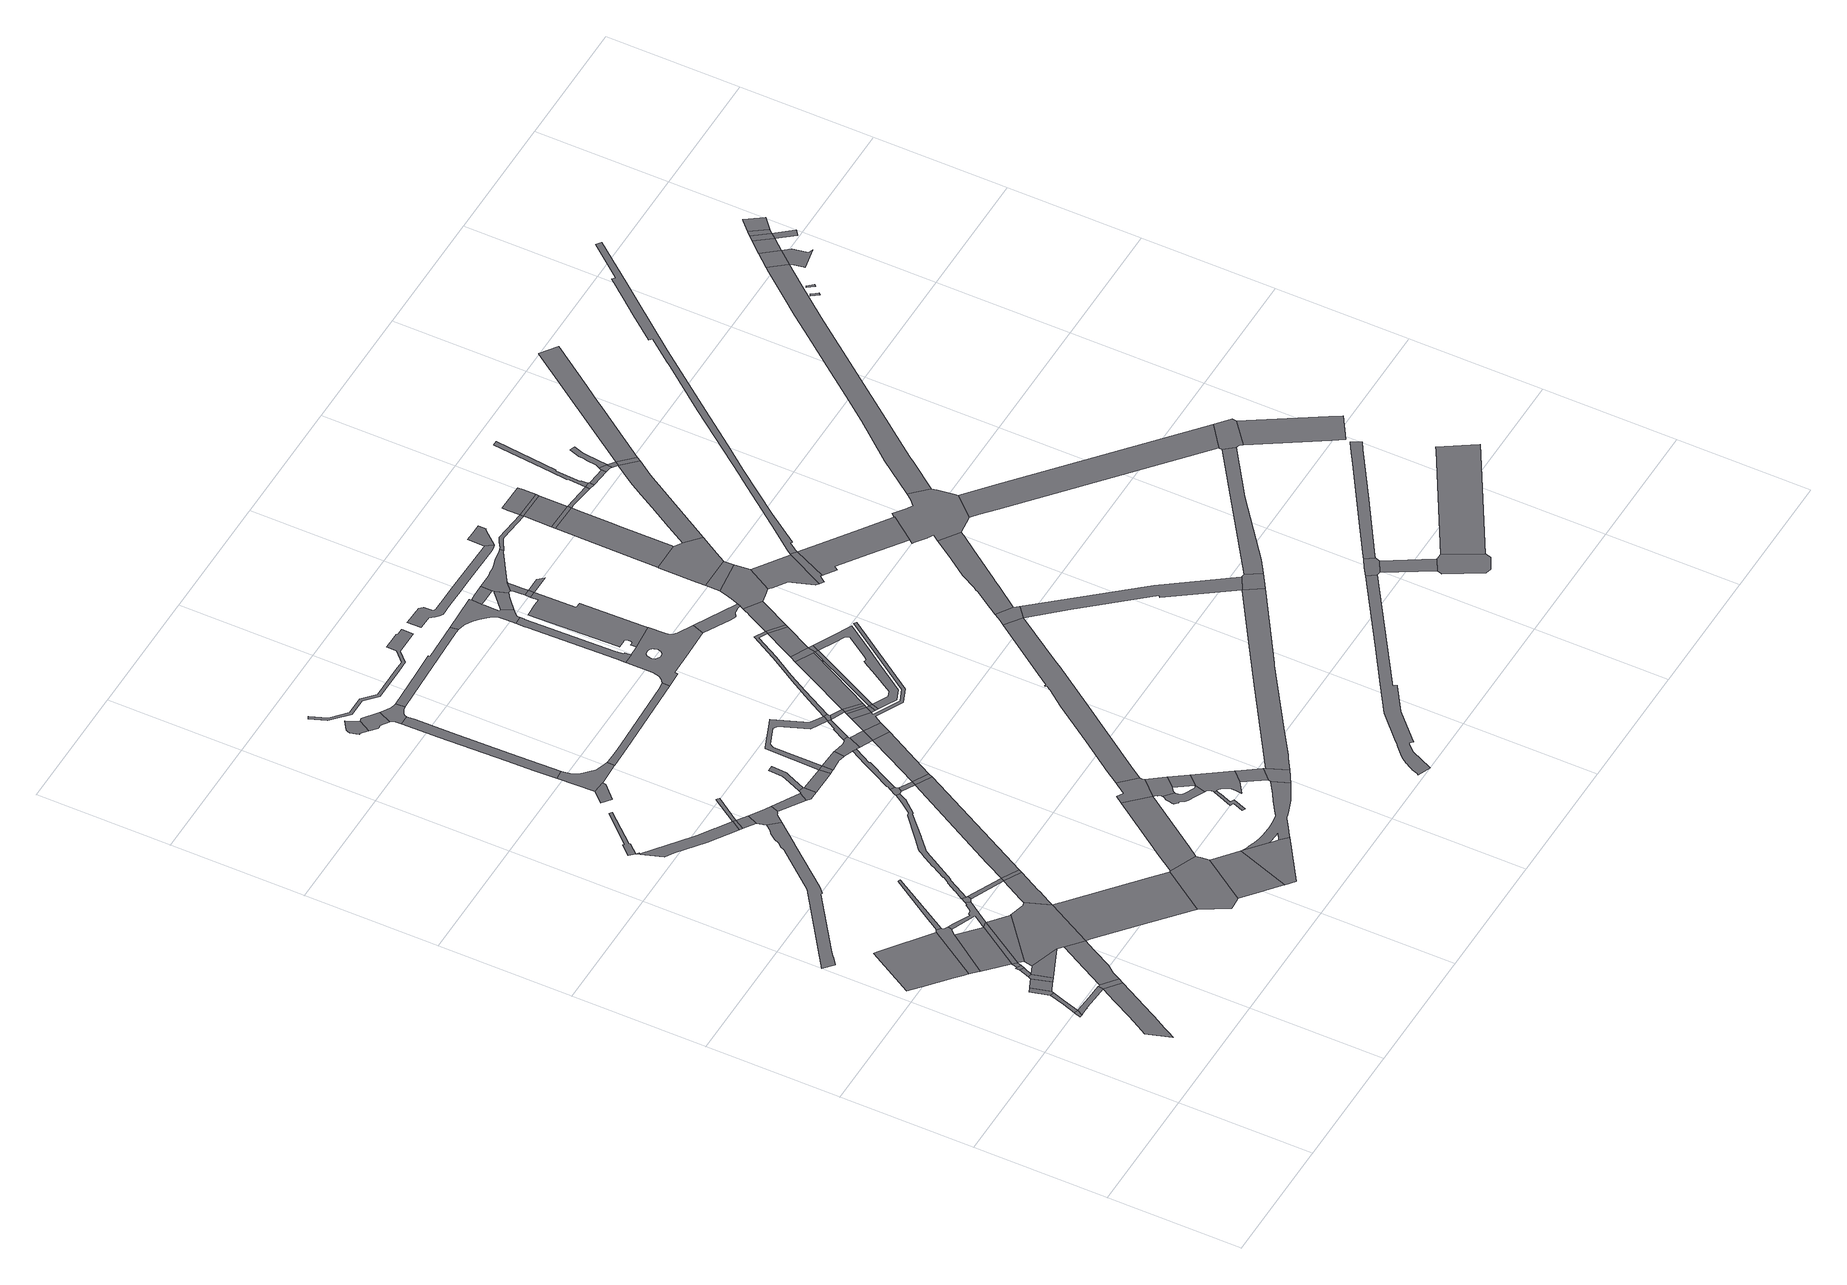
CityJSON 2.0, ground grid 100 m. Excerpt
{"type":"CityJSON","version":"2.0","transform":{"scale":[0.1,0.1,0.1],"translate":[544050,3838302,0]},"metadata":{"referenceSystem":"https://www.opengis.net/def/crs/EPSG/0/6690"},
"CityObjects":{
"road1":{"type":"Road","geometry":[{"type":"MultiSurface","lod":"1","boundaries":[[[0,1,2,3,4,5]]]}]},
"road2":{"type":"Road","attributes":{"RoadStructureAttribute.sectionType":"1"},"geometry":[{"type":"MultiSurface","lod":"1","boundaries":[[[6,7,0,5,8,9]]]}]},
"road3":{"type":"Road","attributes":{"RoadStructureAttribute.sectionType":"1"},"geometry":[{"type":"MultiSurface","lod":"1","boundaries":[[[10,11,12,13,14,15,16,17,18,19,20]]]}]},
"road4":{"type":"Road","attributes":{"RoadStructureAttribute.sectionType":"1"},"geometry":[{"type":"MultiSurface","lod":"1","boundaries":[[[21,22,23,5,4,24,25,26,27,28,29,10,30]]]}]},
"road5":{"type":"Road","geometry":[{"type":"MultiSurface","lod":"1","boundaries":[[[31,32,6,9,33]]]}]},
"road6":{"type":"Road","attributes":{"RoadStructureAttribute.sectionType":"1"},"geometry":[{"type":"MultiSurface","lod":"1","boundaries":[[[34,35,31,33,36,37,38]]]}]},
"road7":{"type":"Road","attributes":{"function":"3","RoadStructureAttribute.sectionType":"1"},"geometry":[{"type":"MultiSurface","lod":"1","boundaries":[[[39,40,41,42,43,44,45,46,47,48,49]]]}]},
"road8":{"type":"Road","geometry":[{"type":"MultiSurface","lod":"1","boundaries":[[[50,34,38,51,52]]]}]},
"road9":{"type":"Road","attributes":{"RoadStructureAttribute.sectionType":"1"},"geometry":[{"type":"MultiSurface","lod":"1","boundaries":[[[53,50,52,54]]]}]},
"road10":{"type":"Road","geometry":[{"type":"MultiSurface","lod":"1","boundaries":[[[55,30,10,20,56,57]]]}]},
"road11":{"type":"Road","geometry":[{"type":"MultiSurface","lod":"1","boundaries":[[[58,53,54,59,60]]]}]},
"road12":{"type":"Road","geometry":[{"type":"MultiSurface","lod":"1","boundaries":[[[61,62,63,60,59,64]]]}]},
"road13":{"type":"Road","attributes":{"RoadStructureAttribute.sectionType":"1"},"geometry":[{"type":"MultiSurface","lod":"1","boundaries":[[[65,66,52,51,67,68]]]}]},
"road14":{"type":"Road","geometry":[{"type":"MultiSurface","lod":"1","boundaries":[[[69,70,49,48,71,72,73,74,75,76,77,78,79,80,81,82]]]}]},
"road15":{"type":"Road","attributes":{"function":"3","RoadStructureAttribute.sectionType":"1"},"geometry":[{"type":"MultiSurface","lod":"1","boundaries":[[[73,72,83,61,84]]]}]},
"road16":{"type":"Road","attributes":{"RoadStructureAttribute.sectionType":"1"},"geometry":[{"type":"MultiSurface","lod":"1","boundaries":[[[85,86,57,56,87,88,89,90,91,92,93,94]]]}]},
"road17":{"type":"Road","geometry":[{"type":"MultiSurface","lod":"1","boundaries":[[[95,84,61,64]]]}]},
"road18":{"type":"Road","attributes":{"function":"3","RoadStructureAttribute.sectionType":"1"},"geometry":[{"type":"MultiSurface","lod":"1","boundaries":[[[96,97,98,95,64,99,100,101]]]}]},
"road19":{"type":"Road","geometry":[{"type":"MultiSurface","lod":"1","boundaries":[[[102,101,100,65,68,103,85,94,104,105]]]}]},
"road20":{"type":"Road","attributes":{"RoadStructureAttribute.sectionType":"1"},"geometry":[{"type":"MultiSurface","lod":"1","boundaries":[[[106,107,108,109,110,111,112,113,114,115,78,77,116,117,118,119,120,84,95,121,122,123]]]}]},
"road21":{"type":"Road","attributes":{"RoadStructureAttribute.sectionType":"1"},"geometry":[{"type":"MultiSurface","lod":"1","boundaries":[[[124,125,126,127,128,129,130,131,132,133,134,135,136,137,138,139,140,141,142,143]]]}]},
"road22":{"type":"Road","attributes":{"RoadStructureAttribute.sectionType":"1"},"geometry":[{"type":"MultiSurface","lod":"1","boundaries":[[[144,145,146,147,69,82]]]}]},
"road23":{"type":"Road","geometry":[{"type":"MultiSurface","lod":"1","boundaries":[[[148,149,106,123,150,151,152,153,154]]]}]},
"road24":{"type":"Road","attributes":{"RoadStructureAttribute.sectionType":"1"},"geometry":[{"type":"MultiSurface","lod":"1","boundaries":[[[153,152,155,156]]]}]},
"road25":{"type":"Road","attributes":{"RoadStructureAttribute.sectionType":"7"},"geometry":[{"type":"MultiSurface","lod":"1","boundaries":[[[157,158,159,160,161,162,104,94,163,164,165,166,167]]]}]},
"road26":{"type":"Road","attributes":{"RoadStructureAttribute.sectionType":"1"},"geometry":[{"type":"MultiSurface","lod":"1","boundaries":[[[168,169,170,171,172,173,174,175]]]}]},
"road27":{"type":"Road","attributes":{"RoadStructureAttribute.sectionType":"1"},"geometry":[{"type":"MultiSurface","lod":"1","boundaries":[[[155,176,177,105,104,178,179,180,181]]]}]},
"road28":{"type":"Road","attributes":{"RoadStructureAttribute.sectionType":"1"},"geometry":[{"type":"MultiSurface","lod":"1","boundaries":[[[182,183,184,185,186,187,188,175,189,190,191,192,193]]]}]},
"road29":{"type":"Road","geometry":[{"type":"MultiSurface","lod":"1","boundaries":[[[156,155,181,194]]]}]},
"road30":{"type":"Road","geometry":[{"type":"MultiSurface","lod":"1","boundaries":[[[193,192,195,196]]]}]},
"road31":{"type":"Road","attributes":{"RoadStructureAttribute.sectionType":"1"},"geometry":[{"type":"MultiSurface","lod":"1","boundaries":[[[197,196,195,198,199]]]}]},
"road32":{"type":"Road","geometry":[{"type":"MultiSurface","lod":"1","boundaries":[[[167,166,200,201,202,203,204,205,206]]]}]},
"road33":{"type":"Road","attributes":{"RoadStructureAttribute.sectionType":"1"},"geometry":[{"type":"MultiSurface","lod":"1","boundaries":[[[207,208,209,210,211,212,213,214,215,216,217,218,219,220,221,222,223,224,225,226,227,228,148,154,229,230,231,232,233,234,235,236,237,238,239,240,241,242,243,244]]]}]},
"road34":{"type":"Road","attributes":{"RoadStructureAttribute.sectionType":"1"},"geometry":[{"type":"MultiSurface","lod":"1","boundaries":[[[245,246,247,248,249]]]}]},
"road35":{"type":"Road","geometry":[{"type":"MultiSurface","lod":"1","boundaries":[[[250,199,198,124,143,251,252,253,254,255,256]]]}]},
"road36":{"type":"Road","geometry":[{"type":"MultiSurface","lod":"1","boundaries":[[[257,258,259,260,193,196]]]}]},
"road37":{"type":"Road","geometry":[{"type":"MultiSurface","lod":"1","boundaries":[[[261,203,202,262,263,264,265,266]]]}]},
"road38":{"type":"Road","attributes":{"RoadStructureAttribute.sectionType":"1"},"geometry":[{"type":"MultiSurface","lod":"1","boundaries":[[[267,268,269,270,156,194,271,272]]]}]},
"road39":{"type":"Road","attributes":{"RoadStructureAttribute.sectionType":"1"},"geometry":[{"type":"MultiSurface","lod":"1","boundaries":[[[256,255,273,274]]]}]},
"road40":{"type":"Road","attributes":{"RoadStructureAttribute.sectionType":"1"},"geometry":[{"type":"MultiSurface","lod":"1","boundaries":[[[275,276,277,278,279,280,281,282,245,249,283,284,285]]]}]},
"road41":{"type":"Road","geometry":[{"type":"MultiSurface","lod":"1","boundaries":[[[286,287,288,289,274,273,290,291,292,293,294]]]}]},
"road42":{"type":"Road","attributes":{"RoadStructureAttribute.sectionType":"1"},"geometry":[{"type":"MultiSurface","lod":"1","boundaries":[[[295,296,297,298,299,300,301,302,303,304,282,281]]]}]},
"road43":{"type":"Road","geometry":[{"type":"MultiSurface","lod":"1","boundaries":[[[305,306,307,308,309,310,311,312]]]}]},
"road44":{"type":"Road","geometry":[{"type":"MultiSurface","lod":"1","boundaries":[[[266,265,313,314,315,316,317,318]]]}]},
"road45":{"type":"Road","attributes":{"RoadStructureAttribute.sectionType":"1"},"geometry":[{"type":"MultiSurface","lod":"1","boundaries":[[[319,312,311,320,321,322,323,324]]]}]},
"road46":{"type":"Road","attributes":{"RoadStructureAttribute.sectionType":"1"},"geometry":[{"type":"MultiSurface","lod":"1","boundaries":[[[325,326,327,206,205,328,329]]]}]},
"road47":{"type":"Road","attributes":{"RoadStructureAttribute.sectionType":"1"},"geometry":[{"type":"MultiSurface","lod":"1","boundaries":[[[330,331,332,333,334,335,336,337,338,286,294]]]}]},
"road48":{"type":"Road","attributes":{"RoadStructureAttribute.sectionType":"1"},"geometry":[{"type":"MultiSurface","lod":"1","boundaries":[[[293,292,339,340,341]]]}]},
"road49":{"type":"Road","geometry":[{"type":"MultiSurface","lod":"1","boundaries":[[[342,343,207,244,344,345,346,347,348,349]]]}]},
"road50":{"type":"Road","attributes":{"RoadStructureAttribute.sectionType":"1"},"geometry":[{"type":"MultiSurface","lod":"1","boundaries":[[[346,345,267,350]]]}]},
"road51":{"type":"Road","geometry":[{"type":"MultiSurface","lod":"1","boundaries":[[[351,352,353,324,323,354,355,356,301,300,357,358,359,360,361]]]}]},
"road52":{"type":"Road","geometry":[{"type":"MultiSurface","lod":"1","boundaries":[[[341,340,362,363]]]}]},
"road53":{"type":"Road","geometry":[{"type":"MultiSurface","lod":"1","boundaries":[[[350,267,272,364]]]}]},
"road54":{"type":"Road","attributes":{"RoadStructureAttribute.sectionType":"1"},"geometry":[{"type":"MultiSurface","lod":"1","boundaries":[[[365,366,367,368,369,370,371,342,349,372,373,374,375,376]]]}]},
"road55":{"type":"Road","attributes":{"RoadStructureAttribute.sectionType":"1"},"geometry":[{"type":"MultiSurface","lod":"1","boundaries":[[[377,363,362,378,379,380,381]]]}]},
"road56":{"type":"Road","attributes":{"function":"1"},"geometry":[{"type":"MultiSurface","lod":"1","boundaries":[[[382,383,384,385,386,387,388,389,390,391,392,393,394,395,396,397,398,399,318,317,400,401,402,403,315,314,404,405,406,407,408,409,410,411,412,413,414,415,416]]]}]},
"road57":{"type":"Road","attributes":{"RoadStructureAttribute.sectionType":"1"},"geometry":[{"type":"MultiSurface","lod":"1","boundaries":[[[417,418,419,420,421,422,285,284,423,424]]]}]},
"road58":{"type":"Road","geometry":[{"type":"MultiSurface","lod":"1","boundaries":[[[425,426,427,428,429,430,325,329,431,432,433]]]}]},
"road59":{"type":"Road","attributes":{"RoadStructureAttribute.sectionType":"1"},"geometry":[{"type":"MultiSurface","lod":"1","boundaries":[[[434,435,436,437,350,364,438]]]}]},
"road60":{"type":"Road","geometry":[{"type":"MultiSurface","lod":"1","boundaries":[[[439,440,441,442,443,381,380,444,445,365,376,446,447,448,449,450,451]]]}]},
"road61":{"type":"Road","attributes":{"RoadStructureAttribute.sectionType":"1"},"geometry":[{"type":"MultiSurface","lod":"1","boundaries":[[[452,453,454,455,456,457,458,459,460,461,462,463,464,465,466,467,468,469,470,471,472,473,474,475,476]]]}]},
"road62":{"type":"Road","attributes":{"RoadStructureAttribute.sectionType":"1"},"geometry":[{"type":"MultiSurface","lod":"1","boundaries":[[[477,478,479,480,481,482,483,484,485,486]]]}]},
"road63":{"type":"Road","attributes":{"RoadStructureAttribute.sectionType":"1"},"geometry":[{"type":"MultiSurface","lod":"1","boundaries":[[[487,488,489,490,491,492,493,494,495,496,497,498,499,500,501,502,503,504,505,506,507,508,509,510]]]}]},
"road64":{"type":"Road","geometry":[{"type":"MultiSurface","lod":"1","boundaries":[[[431,329,511,512,513,514,452,476,515,516,517]]]}]},
"road65":{"type":"Road","attributes":{"RoadStructureAttribute.sectionType":"1"},"geometry":[{"type":"MultiSurface","lod":"1","boundaries":[[[518,519,520,521,522,523,524,525,526,341,363,527,528,529,530,531,532,533,534,535,536,537,538]]]}]},
"road66":{"type":"Road","attributes":{"RoadStructureAttribute.sectionType":"1"},"geometry":[{"type":"MultiSurface","lod":"1","boundaries":[[[448,447,434,539]]]}]},
"road67":{"type":"Road","attributes":{"RoadStructureAttribute.sectionType":"1"},"geometry":[{"type":"MultiSurface","lod":"1","boundaries":[[[517,516,466,540]]]}]},
"road68":{"type":"Road","attributes":{"RoadStructureAttribute.sectionType":"1"},"geometry":[{"type":"MultiSurface","lod":"1","boundaries":[[[541,542,543,544,545,451,450,546]]]}]},
"road69":{"type":"Road","geometry":[{"type":"MultiSurface","lod":"1","boundaries":[[[540,466,465,547,548,549,550,477,486,551,552,553,554,555,556,557,558,559]]]}]},
"road70":{"type":"Road","geometry":[{"type":"MultiSurface","lod":"1","boundaries":[[[539,434,438,560,561]]]}]},
"road71":{"type":"Road","attributes":{"RoadStructureAttribute.sectionType":"1"},"geometry":[{"type":"MultiSurface","lod":"1","boundaries":[[[562,563,564,361,360,565,566,567,568,569]]]}]},
"road72":{"type":"Road","geometry":[{"type":"MultiSurface","lod":"1","boundaries":[[[538,537,541,546,570,571,572,573]]]}]},
"road73":{"type":"Road","attributes":{"RoadStructureAttribute.sectionType":"1"},"geometry":[{"type":"MultiSurface","lod":"1","boundaries":[[[574,559,558,575,576]]]}]},
"road74":{"type":"Road","attributes":{"RoadStructureAttribute.sectionType":"1"},"geometry":[{"type":"MultiSurface","lod":"1","boundaries":[[[570,546,577,578]]]}]},
"road75":{"type":"Road","geometry":[{"type":"MultiSurface","lod":"1","boundaries":[[[576,575,579,382,416,580,581,582,583]]]}]},
"road76":{"type":"Road","geometry":[{"type":"MultiSurface","lod":"1","boundaries":[[[584,585,586,587]]]}]},
"road77":{"type":"Road","attributes":{"RoadStructureAttribute.sectionType":"1"},"geometry":[{"type":"MultiSurface","lod":"1","boundaries":[[[577,588,584,587,589]]]}]},
"road78":{"type":"Road","geometry":[{"type":"MultiSurface","lod":"1","boundaries":[[[578,577,589,590]]]}]},
"road79":{"type":"Road","attributes":{"RoadStructureAttribute.sectionType":"1"},"geometry":[{"type":"MultiSurface","lod":"1","boundaries":[[[587,586,591,592]]]}]},
"road80":{"type":"Road","geometry":[{"type":"MultiSurface","lod":"1","boundaries":[[[592,591,593,594]]]}]},
"road81":{"type":"Road","attributes":{"RoadStructureAttribute.sectionType":"1"},"geometry":[{"type":"MultiSurface","lod":"1","boundaries":[[[595,596,597,578,590,598,599]]]}]},
"road82":{"type":"Road","attributes":{"RoadStructureAttribute.sectionType":"1"},"geometry":[{"type":"MultiSurface","lod":"1","boundaries":[[[600,601,602,603,604,605,606,538,573,607,608,609,610,611,612,613]]]}]},
"road83":{"type":"Road","attributes":{"RoadStructureAttribute.sectionType":"1"},"geometry":[{"type":"MultiSurface","lod":"1","boundaries":[[[614,615,616,592,594,617,618,619]]]}]},
"road84":{"type":"Road","attributes":{"RoadStructureAttribute.sectionType":"1"},"geometry":[{"type":"MultiSurface","lod":"1","boundaries":[[[620,621,622,623,624,625,626,627,628,629,630,631,632,633,634]]]}]},
"road85":{"type":"Road","attributes":{"RoadStructureAttribute.sectionType":"1"},"geometry":[{"type":"MultiSurface","lod":"1","boundaries":[[[635,636,637,638,639,640,641,642,643,586,585,561,560]]]}]},
"road86":{"type":"Road","geometry":[{"type":"MultiSurface","lod":"1","boundaries":[[[644,645,646,647,648,649,650,651,652,634,633,653,654,655,656,657,417,424,658,659,660,661],[662,663,664,665,666,667,668,669,670,671,672,673,674]]]}]},
"road87":{"type":"Road","attributes":{"RoadStructureAttribute.sectionType":"1"},"geometry":[{"type":"MultiSurface","lod":"1","boundaries":[[[675,676,569,568,677,678,679,680,681,682,683,684,685,686,629,628,687,688,689,690,691,692,693,694,695]]]}]},
"road88":{"type":"Road","attributes":{"RoadStructureAttribute.sectionType":"1"},"geometry":[{"type":"MultiSurface","lod":"1","boundaries":[[[696,697,698,699,700,701,702,703,704,705,425,433,706,707,708,709,710]]]}]},
"road89":{"type":"Road","attributes":{"RoadStructureAttribute.sectionType":"1"},"geometry":[{"type":"MultiSurface","lod":"1","boundaries":[[[711,712,713,714,715,716,717,718,719,720,619,721,722,723,724,725,726,727,728,729,730,731,732,733,594,593]]]}]},
"road90":{"type":"Road","geometry":[{"type":"MultiSurface","lod":"1","boundaries":[[[734,595,599,614,735]]]}]},
"road91":{"type":"Road","attributes":{"RoadStructureAttribute.sectionType":"1"},"geometry":[{"type":"MultiSurface","lod":"1","boundaries":[[[736,737,738,739,740,741,742,743,744,745,746,747,748,749,750,751,752,753,754,755,756,757,652,651]]]}]},
"road92":{"type":"Road","geometry":[{"type":"MultiSurface","lod":"1","boundaries":[[[735,614,619,720]]]}]},
"road93":{"type":"Road","attributes":{"RoadStructureAttribute.sectionType":"1"},"geometry":[{"type":"MultiSurface","lod":"1","boundaries":[[[612,758,734,735,759]]]}]},
"road94":{"type":"Road","attributes":{"RoadStructureAttribute.sectionType":"1"},"geometry":[{"type":"MultiSurface","lod":"1","boundaries":[[[760,761,762,690,689,763,764,765,766]]]}]},
"road95":{"type":"Road","geometry":[{"type":"MultiSurface","lod":"1","boundaries":[[[767,768,769,695,694,770,771,772,773]]]}]},
"road96":{"type":"Road","attributes":{"RoadStructureAttribute.sectionType":"1"},"geometry":[{"type":"MultiSurface","lod":"1","boundaries":[[[774,775,776,777,778,779,780,781,782,783,784,785,786,787,788,789,790,791,792,793,794,795,796,797,798,799]]]}]},
"road97":{"type":"Road","geometry":[{"type":"MultiSurface","lod":"1","boundaries":[[[613,612,759,800]]]}]},
"road98":{"type":"Road","geometry":[{"type":"MultiSurface","lod":"1","boundaries":[[[801,741,740,802]]]}]},
"road99":{"type":"Road","attributes":{"RoadStructureAttribute.sectionType":"1"},"geometry":[{"type":"MultiSurface","lod":"1","boundaries":[[[803,804,805,806,807,808,809,801,802]]]}]},
"road100":{"type":"Road","attributes":{"RoadStructureAttribute.sectionType":"1"},"geometry":[{"type":"MultiSurface","lod":"1","boundaries":[[[646,645,810,811,812,813,814,815,816,817,818,819]]]}]},
"road101":{"type":"Road","attributes":{"RoadStructureAttribute.sectionType":"1"},"geometry":[{"type":"MultiSurface","lod":"1","boundaries":[[[820,821,822,823,824,825,826,827,613,800,828,829]]]}]},
"road102":{"type":"Road","geometry":[{"type":"MultiSurface","lod":"1","boundaries":[[[830,831,802,740]]]}]},
"road103":{"type":"Road","geometry":[{"type":"MultiSurface","lod":"1","boundaries":[[[832,833,834,835,836,837,838,839,767,773,760,766,840,807,806,841,842,843]]]}]},
"road104":{"type":"Road","geometry":[{"type":"MultiSurface","lod":"1","boundaries":[[[844,845,846,847,583,582,848,849,850,851,852,853,854]]]}]},
"road105":{"type":"Road","geometry":[{"type":"MultiSurface","lod":"1","boundaries":[[[855,856,857,858,859,819,818,820,829,860,861,862]]]}]},
"road106":{"type":"Road","attributes":{"RoadStructureAttribute.sectionType":"1"},"geometry":[{"type":"MultiSurface","lod":"1","boundaries":[[[863,864,865,866,867,868,869,870,871,872,873,874,875,876,877,878,879,880,881,882,883,884,885,886,887,888,889,890,891,892,893,894,895,896,897,898,899]]]}]},
"road107":{"type":"Road","attributes":{"RoadStructureAttribute.sectionType":"1"},"geometry":[{"type":"MultiSurface","lod":"1","boundaries":[[[900,856,855,901]]]}]},
"road108":{"type":"Road","geometry":[{"type":"MultiSurface","lod":"1","boundaries":[[[902,903,696,710,904,905]]]}]},
"road109":{"type":"Road","geometry":[{"type":"MultiSurface","lod":"1","boundaries":[[[906,799,798,907,908,909,910,911,912]]]}]},
"road110":{"type":"Road","attributes":{"RoadStructureAttribute.sectionType":"1"},"geometry":[{"type":"MultiSurface","lod":"1","boundaries":[[[913,862,861,914,915,916,917,918,919,920]]]}]},
"road111":{"type":"Road","attributes":{"RoadStructureAttribute.sectionType":"1"},"geometry":[{"type":"MultiSurface","lod":"1","boundaries":[[[921,922,923,924,832,843,925,926,927,928,929]]]}]},
"road112":{"type":"Road","geometry":[{"type":"MultiSurface","lod":"1","boundaries":[[[930,931,932,933,900,901,934,935,936,937,938,939,940]]]}]},
"road113":{"type":"Road","geometry":[{"type":"MultiSurface","lod":"1","boundaries":[[[941,920,919,942,943,944,945,946]]]}]},
"road114":{"type":"Road","attributes":{"RoadStructureAttribute.sectionType":"1"},"geometry":[{"type":"MultiSurface","lod":"1","boundaries":[[[947,948,949,930,940,950,951,952,953,954]]]}]},
"road115":{"type":"Road","geometry":[{"type":"MultiSurface","lod":"1","boundaries":[[[955,947,954,956]]]}]},
"road116":{"type":"Road","attributes":{"RoadStructureAttribute.sectionType":"1"},"geometry":[{"type":"MultiSurface","lod":"1","boundaries":[[[957,904,710,958,959,960,844,961]]]}]},
"road117":{"type":"Road","attributes":{"RoadStructureAttribute.sectionType":"1"},"geometry":[{"type":"MultiSurface","lod":"1","boundaries":[[[962,963,964,965,966,967,968,902,905,969,970,971,972,973,974,975]]]}]},
"road118":{"type":"Road","attributes":{"RoadStructureAttribute.sectionType":"1"},"geometry":[{"type":"MultiSurface","lod":"1","boundaries":[[[976,955,956,977,978]]]}]},
"road119":{"type":"Road","geometry":[{"type":"MultiSurface","lod":"1","boundaries":[[[929,928,976,978,979]]]}]},
"road120":{"type":"Road","attributes":{"RoadStructureAttribute.sectionType":"1"},"geometry":[{"type":"MultiSurface","lod":"1","boundaries":[[[980,981,982,929,979,983,984]]]}]},
"road121":{"type":"Road","attributes":{"RoadStructureAttribute.sectionType":"7"},"geometry":[{"type":"MultiSurface","lod":"1","boundaries":[[[985,986,987,946,945,988,989,990,991,992,993]]]}]},
"road122":{"type":"Road","attributes":{"RoadStructureAttribute.sectionType":"1"},"geometry":[{"type":"MultiSurface","lod":"1","boundaries":[[[956,954,994,995,996]]]}]},
"road123":{"type":"Road","attributes":{"RoadStructureAttribute.sectionType":"1"},"geometry":[{"type":"MultiSurface","lod":"1","boundaries":[[[997,998,999,1000,1001,1002,1003,937,936,1004,1005,1006]]]}]},
"road124":{"type":"Road","geometry":[{"type":"MultiSurface","lod":"1","boundaries":[[[961,844,854,1007,1008]]]}]},
"road125":{"type":"Road","geometry":[{"type":"MultiSurface","lod":"1","boundaries":[[[1009,996,995,1010,1011]]]}]},
"road126":{"type":"Road","attributes":{"RoadStructureAttribute.sectionType":"1"},"geometry":[{"type":"MultiSurface","lod":"1","boundaries":[[[1012,1011,1010,1013,1014]]]}]},
"road127":{"type":"Road","attributes":{"RoadStructureAttribute.sectionType":"1"},"geometry":[{"type":"MultiSurface","lod":"1","boundaries":[[[1015,1016,1017,1018,1019,996,1009,1020,1021,1022,1023,1024,1025,1026]]]}]},
"road128":{"type":"Road","geometry":[{"type":"MultiSurface","lod":"1","boundaries":[[[1027,1028,1029,1030,1031,1032,993,992,1033,1034,1035,1036,1037,1038,1039,1040,962,975,1041,1042,1043,1044,1045,1046,1047,1048]]]}]},
"road129":{"type":"Road","geometry":[{"type":"MultiSurface","lod":"1","boundaries":[[[1049,1050,1051,1014,1013,1052,1053,1054]]]}]},
"road130":{"type":"Road","attributes":{"RoadStructureAttribute.sectionType":"1"},"geometry":[{"type":"MultiSurface","lod":"1","boundaries":[[[1054,1053,997,1055]]]}]},
"road131":{"type":"Road","attributes":{"RoadStructureAttribute.sectionType":"1"},"geometry":[{"type":"MultiSurface","lod":"1","boundaries":[[[1056,1057,1058,1059,1060,1061,1062,1063,1064,1065,1066,1067,1068,1049,1054]]]}]},
"road132":{"type":"Road","geometry":[{"type":"MultiSurface","lod":"1","boundaries":[[[1069,1070,1071,1072,863,899,1073,1074,1075,1076,1077,1078]]]}]},
"road133":{"type":"Road","geometry":[{"type":"MultiSurface","lod":"1","boundaries":[[[1055,997,1006,1079]]]}]},
"road134":{"type":"Road","attributes":{"RoadStructureAttribute.sectionType":"1"},"geometry":[{"type":"MultiSurface","lod":"1","boundaries":[[[1075,1074,1080,1081]]]}]},
"road135":{"type":"Road","geometry":[{"type":"MultiSurface","lod":"1","boundaries":[[[1082,1083,1081,1080,1084,1085,1086,1087,1088,1089,1090,1091,1092,1093,1094]]]}]},
"road136":{"type":"Road","attributes":{"RoadStructureAttribute.sectionType":"1"},"geometry":[{"type":"MultiSurface","lod":"1","boundaries":[[[1095,1008,1007,1096,1097,1098]]]}]},
"road137":{"type":"Road","attributes":{"RoadStructureAttribute.sectionType":"1"},"geometry":[{"type":"MultiSurface","lod":"1","boundaries":[[[1099,1100,1101,1055,1079,1102,1103,1104,1105,1106,1107]]]}]},
"road138":{"type":"Road","attributes":{"RoadStructureAttribute.sectionType":"1"},"geometry":[{"type":"MultiSurface","lod":"1","boundaries":[[[1108,1044,1043,1109,1110,1111,1112]]]}]},
"road139":{"type":"Road","attributes":{"RoadStructureAttribute.sectionType":"1"},"geometry":[{"type":"MultiSurface","lod":"1","boundaries":[[[1113,1114,1115,1116,1117,1069,1078,1118,1119,1120,1121]]]}]},
"road140":{"type":"Road","attributes":{"RoadStructureAttribute.sectionType":"1"},"geometry":[{"type":"MultiSurface","lod":"1","boundaries":[[[1122,1123,1124,1125,1126,1127,1128,1129,1130,1131,1132,1133,1134,1135,1136,1137,1138,1139,941,946,1140,1141,1142,1143,1144,1145,1146,1147,1148,1149,1150,1151,1152,1153]]]}]},
"road141":{"type":"Road","attributes":{"RoadStructureAttribute.sectionType":"1"},"geometry":[{"type":"MultiSurface","lod":"1","boundaries":[[[1154,1155,1094,1093,1156]]]}]},
"road142":{"type":"Road","geometry":[{"type":"MultiSurface","lod":"1","boundaries":[[[1112,1111,1095,1098,1157,1158,1159,1160,1161,1162,1163]]]}]},
"road143":{"type":"Road","attributes":{"RoadStructureAttribute.sectionType":"1"},"geometry":[{"type":"MultiSurface","lod":"1","boundaries":[[[1164,1165,1166,1167,1168,1169,1170,1171,1172,1048,1047,1173,1174,1175,1176,1177,1178,1179]]]}]},
"road144":{"type":"Road","attributes":{"RoadStructureAttribute.sectionType":"7"},"geometry":[{"type":"MultiSurface","lod":"1","boundaries":[[[1180,1162,1161,1181,1182,1183]]]}]},
"road145":{"type":"Road","geometry":[{"type":"MultiSurface","lod":"1","boundaries":[[[1184,1185,1186,1187,1188]]]}]},
"road146":{"type":"Road","geometry":[{"type":"MultiSurface","lod":"1","boundaries":[[[1189,1190,1191,1192,1193]]]}]},
"road147":{"type":"Road","geometry":[{"type":"MultiSurface","lod":"1","boundaries":[[[1194,1164,1179,1195]]]}]},
"road148":{"type":"Road","geometry":[{"type":"MultiSurface","lod":"1","boundaries":[[[1196,1197,1198,1199,1200,1201,1202,1203,1195,1179]]]}]},
"road149":{"type":"Road","attributes":{"RoadStructureAttribute.sectionType":"1"},"geometry":[{"type":"MultiSurface","lod":"1","boundaries":[[[1204,1194,1195,1205]]]}]},
"road150":{"type":"Road","geometry":[{"type":"MultiSurface","lod":"1","boundaries":[[[1206,1204,1205,1207]]]}]},
"road151":{"type":"Road","attributes":{"RoadStructureAttribute.sectionType":"1"},"geometry":[{"type":"MultiSurface","lod":"1","boundaries":[[[1208,1209,1206,1207,1210,1211]]]}]},
"road152":{"type":"Road","geometry":[{"type":"MultiSurface","lod":"1","boundaries":[[[1212,1213,1207,1205]]]}]},
"road153":{"type":"Road","geometry":[{"type":"MultiSurface","lod":"1","boundaries":[[[1214,1215,1208,1211,1216]]]}]}
},
"vertices":[
[421,999,0],[419,994,0],[406,952,0],[427,947,0],[428,950,0],[452,993,0],
[493,1216,0],[455,1101,0],[492,1118,0],[522,1211,0],
[709,939,0],[641,817,0],[559,667,0],[486,534,0],[467,500,0],[526,318,0],[552,367,0],[565,391,0],[602,460,0],[607,468,0],[815,850,0],
[594,984,0],[500,990,0],[456,993,0],[496,948,0],[498,948,0],[499,951,0],[499,952,0],[550,950,0],[632,945,0],[711,977,0],
[486,1372,0],[452,1357,0],[527,1228,0],
[566,1406,0],[539,1394,0],[528,1230,0],[596,1259,0],[607,1264,0],
[339,2398,0],[313,2418,0],[289,2430,0],[80,2074,0],[160,2005,0],[246,1931,0],[333,1858,0],[387,1812,0],[395,1805,0],[414,1787,0],[655,2160,0],
[574,1426,0],[644,1279,0],[603,1421,0],
[603,1508,0],[633,1491,0],
[721,976,0],[837,890,0],[730,976,0],
[606,1537,0],[645,1519,0],[618,1535,0],
[628,1579,0],[628,1577,0],[626,1569,0],[658,1551,0],
[677,1452,0],[610,1424,0],[715,1309,0],[893,1385,0],
[675,2167,0],[671,2166,0],[467,1737,0],[472,1732,0],[692,2044,0],[698,2051,0],[703,2056,0],[725,2079,0],[727,2082,0],[737,2113,0],[708,2128,0],[707,2131,0],[703,2142,0],[702,2145,0],
[554,1651,0],[845,1905,0],
[934,1349,0],[818,1138,0],[866,941,0],[883,973,0],[886,972,0],[919,1015,0],[992,1150,0],[1032,1222,0],[1045,1246,0],[1048,1251,0],
[890,1913,0],
[1026,1802,0],[960,1856,0],[893,1910,0],[660,1550,0],[689,1519,0],[1028,1801,0],
[1145,1770,0],[928,1353,0],[1239,1602,0],[1173,1782,0],
[991,2122,0],[976,2097,0],[969,2101,0],[952,2075,0],[939,2056,0],[909,2050,0],[904,2041,0],[900,2033,0],[778,2098,0],[777,2095,0],[775,2063,0],[895,2011,0],[909,2005,0],[913,2003,0],[865,1933,0],[946,1994,0],[947,1996,0],[1013,2092,0],
[1016,3618,0],[982,3571,0],[959,3556,0],[919,3506,0],[903,3465,0],[895,3456,0],[877,3439,0],[863,3405,0],[610,3098,0],[6,2668,0],[74,2603,0],[123,2641,0],[139,2658,0],[186,2692,0],[609,2995,0],[624,2994,0],[668,3037,0],[929,3353,0],[957,3387,0],[1082,3538,0],
[974,2596,0],[967,2600,0],[959,2604,0],[768,2307,0],
[1015,2160,0],[995,2128,0],[1027,2097,0],[1033,2100,0],[1039,2102,0],[1048,2132,0],[1036,2137,0],
[1288,1990,0],[1302,2018,0],
[1868,1072,0],[1780,1146,0],[1568,1325,0],[1279,1568,0],[1280,1571,0],[1271,1577,0],[1079,1230,0],[1349,998,0],[1631,756,0],[1653,738,0],[1877,1064,0],
[437,4329,0],[437,4339,0],[639,4569,0],[622,4584,0],[412,4357,0],[406,4367,0],[338,4289,0],[372,4252,0],
[1286,1987,0],[1192,1817,0],[1257,1637,0],[1313,1740,0],[1318,1748,0],[1413,1922,0],
[888,3860,0],[835,3895,0],[825,3902,0],[715,3975,0],[695,3988,0],[385,4230,0],[389,4235,0],[438,4070,0],[497,4030,0],[686,3886,0],[889,3754,0],[937,3828,0],
[1428,1949,0],
[910,3741,0],[957,3815,0],
[964,3810,0],[996,3685,0],[1032,3765,0],
[1768,542,0],[1854,549,0],[1867,551,0],[2096,885,0],[2087,949,0],[2083,978,0],[1885,1061,0],
[1656,2991,0],[1643,2968,0],[1617,2929,0],[1552,2842,0],[1531,2837,0],[1376,2703,0],[1362,2691,0],[1280,2620,0],[1274,2614,0],[1256,2584,0],[1254,2581,0],[1190,2474,0],[1187,2468,0],[1188,2468,0],[1190,2466,0],[1131,2360,0],[1133,2358,0],[1101,2307,0],[1097,2309,0],[1054,2233,0],[1057,2231,0],[1011,2162,0],[1062,2185,0],[1131,2308,0],[1135,2306,0],[1287,2561,0],[1290,2565,0],[1293,2571,0],[1312,2589,0],[1389,2661,0],[1392,2664,0],[1557,2818,0],[1563,2813,0],[1652,2916,0],[1654,2919,0],[1654,2920,0],[1651,2921,0],[1681,2977,0],
[760,4763,0],[681,4680,0],[748,4627,0],[851,4733,0],[851,4755,0],
[1121,3706,0],[1132,3599,0],[1148,3606,0],[1150,3608,0],[1153,3609,0],[1158,3610,0],[1183,3671,0],
[1085,4006,0],[1076,4013,0],[1067,4021,0],[1066,4020,0],
[2112,871,0],[2002,438,0],[2017,426,0],[2111,348,0],[2124,337,0],[2269,740,0],
[1803,2925,0],[1382,2164,0],[1374,2149,0],[1303,2018,0],[1465,2016,0],[1920,2862,0],
[1337,3493,0],[1379,3558,0],
[987,4835,0],[941,4852,0],[906,4881,0],[878,4909,0],[853,4938,0],[828,4988,0],[817,5046,0],[748,5039,0],[1022,4761,0],[1034,4761,0],[1034,4818,0],
[1393,3575,0],[1387,3561,0],[1386,3560,0],[1385,3556,0],[1369,3471,0],[1384,3471,0],[1436,3471,0],[1438,3559,0],[1433,3567,0],
[816,5108,0],[813,5203,0],[808,5424,0],[799,5862,0],[794,6123,0],[791,6185,0],[716,6183,0],[723,5906,0],[735,5409,0],[741,5202,0],
[565,6529,0],[495,6479,0],[486,6460,0],[480,6446,0],[498,6382,0],[510,6387,0],[556,6346,0],[611,6436,0],
[2191,285,0],[2530,516,0],[2476,567,0],[2425,610,0],[2421,613,0],[2276,734,0],
[636,6443,0],[607,6300,0],[612,6301,0],[637,6303,0],[695,6262,0],[742,6362,0],
[2294,1647,0],[2025,1264,0],[1988,1211,0],[2140,1058,0],[2445,1491,0],
[1496,3706,0],[1504,3725,0],[1505,3735,0],[1511,3841,0],[1511,3843,0],[1491,3843,0],[1471,3842,0],[1465,3735,0],[1452,3706,0],
[1620,3467,0],[1636,3468,0],[1631,3552,0],
[1690,3051,0],[1664,3003,0],[1688,2977,0],[1705,2979,0],[1729,3010,0],[1729,3011,0],[1721,3031,0],[1720,3034,0],
[1820,2958,0],
[850,6306,0],[822,6315,0],[782,6335,0],[708,6249,0],[713,6237,0],[715,6227,0],[796,6203,0],[805,6215,0],[840,6233,0],[868,6237,0],[861,6306,0],
[1672,3471,0],[1670,3551,0],
[1938,2895,0],
[1890,3437,0],[1822,3311,0],[1820,3312,0],[1771,3213,0],[1704,3085,0],[1703,3082,0],[1706,3080,0],[1763,3119,0],[1848,3286,0],[1848,3287,0],[1843,3290,0],[1916,3424,0],
[1674,3551,0],[1675,3471,0],[1763,3476,0],[1820,3465,0],[1830,3543,0],
[2935,871,0],[2835,804,0],[2785,772,0],[2683,704,0],[2667,693,0],[2666,692,0],[2664,692,0],[2656,690,0],[2610,682,0],[2538,676,0],[2527,677,0],[2465,681,0],[2431,687,0],[2382,697,0],[2371,701,0],[2349,708,0],[2307,722,0],[2285,731,0],[2433,610,0],[2498,603,0],[2524,603,0],[2530,602,0],[2541,524,0],[2608,568,0],[2679,615,0],[2686,619,0],[2695,622,0],[2730,631,0],[2795,654,0],[2813,661,0],[2839,673,0],[2855,679,0],[2937,723,0],[2946,728,0],[2982,748,0],
[1859,4846,0],[1839,4842,0],[1819,4838,0],[1220,4817,0],[1127,4814,0],[1046,4817,0],[1210,4767,0],[1858,4790,0],
[2441,1763,0],[2433,1752,0],[2379,1673,0],[2356,1688,0],[2334,1703,0],[2323,1688,0],[2562,1613,0],[2554,1624,0],[2555,1649,0],
[2040,3370,0],[2036,3363,0],[1950,3198,0],[1821,2959,0],[2159,3306,0],
[1951,3535,0],[1948,3528,0],[1914,3525,0],[1844,3540,0],[1832,3543,0],[1824,3464,0],[1885,3439,0],[1917,3425,0],[1942,3414,0],[1987,3513,0],[1988,3523,0],[1988,3529,0],[1952,3537,0],
[2476,1435,0],[2473,1422,0],[2459,1399,0],[2451,1366,0],[2447,1349,0],[2448,1339,0],[2452,1334,0],[2472,1312,0],[2484,1315,0],[2500,1290,0],[2505,1283,0],[2523,1268,0],[2569,1246,0],[2644,1211,0],[2664,1293,0],[2653,1287,0],[2645,1284,0],[2637,1284,0],[2567,1318,0],[2559,1324,0],[2552,1330,0],[2546,1343,0],[2541,1357,0],[2540,1373,0],[2543,1380,0],
[2671,1150,0],[2610,1003,0],[2640,990,0],[2606,908,0],[2628,898,0],[2670,1003,0],[2638,1015,0],[2678,1107,0],[2674,1109,0],[2688,1144,0],
[1444,6597,0],[1437,6607,0],[1353,6607,0],[1301,6608,0],[1302,6532,0],[1223,6454,0],[1140,6454,0],[884,6453,0],[792,6536,0],[650,6538,0],[552,6626,0],[538,6643,0],[487,6759,0],[467,6748,0],[518,6631,0],[535,6611,0],[641,6515,0],[783,6514,0],[875,6430,0],[1146,6431,0],[1232,6431,0],[1309,6509,0],[1493,6510,0],[1492,6596,0],
[2463,1473,0],[2463,1466,0],[2475,1451,0],[2476,1443,0],[2551,1394,0],[2578,1417,0],[2649,1491,0],
[2078,3762,0],[2077,3762,0],[1992,3813,0],[1894,4059,0],[1860,4046,0],[1826,4032,0],[1650,3963,0],[1640,3959,0],[1640,3934,0],[1671,3917,0],[1682,3934,0],[1686,3940,0],[1690,3947,0],[1827,4001,0],[1835,3996,0],[1837,3995,0],[1860,3981,0],[1939,3780,0],[2053,3719,0],[2059,3716,0],[2084,3758,0],
[2087,3464,0],
[2736,1369,0],
[2060,3716,0],[2059,3715,0],[2054,3709,0],[2015,3640,0],[2007,3644,0],[2077,3702,0],
[2662,1199,0],[2670,1184,0],[2672,1171,0],[2673,1157,0],[2696,1145,0],[2717,1128,0],[2738,1101,0],[2749,1078,0],[2752,1054,0],[2750,1027,0],[2745,989,0],[2832,1049,0],[2908,1128,0],
[2209,3398,0],[2089,3463,0],
[1359,6313,0],[1357,6326,0],[1172,6318,0],[878,6238,0],[1188,6251,0],[1632,6268,0],[1670,6266,0],[1662,6324,0],
[2114,3726,0],[2113,3729,0],[2111,3740,0],[2110,3747,0],
[2935,1090,0],[2939,894,0],[3016,970,0],
[2187,3657,0],[2198,3679,0],
[2939,890,0],[3019,769,0],[3039,781,0],[3087,812,0],[3024,958,0],
[2176,3636,0],[2150,3584,0],[2263,3499,0],[2291,3550,0],
[2183,3650,0],[2300,3567,0],
[2312,3589,0],
[2292,3485,0],[2311,3540,0],
[2314,3474,0],[2333,3529,0],
[2446,4162,0],[2349,3972,0],[2219,3717,0],[2381,3719,0],[2575,4095,0],
[2523,4511,0],[2470,4416,0],[2413,4314,0],[2312,4148,0],[2262,4068,0],[2256,4058,0],[2176,3918,0],[2238,3978,0],[2294,4079,0],[2340,4156,0],[2425,4295,0],[2528,4480,0],[2592,4447,0],[2603,4469,0],
[2587,4090,0],[2509,3936,0],[2491,3898,0],[2507,3875,0],[2522,3905,0],[2609,4078,0],
[1992,5195,0],[1989,5195,0],[1982,5197,0],[1979,5200,0],[1978,5208,0],[1975,5269,0],[1958,5924,0],[1958,5928,0],[1958,5959,0],[1897,5955,0],[1898,5889,0],[1899,5874,0],[1915,5214,0],[1916,5148,0],[1992,5149,0],
[2242,3459,0],[2445,3356,0],[2562,3402,0],[2962,3977,0],[2943,3990,0],[2547,3421,0],[2446,3381,0],[2253,3479,0],[2256,3487,0],
[2154,4823,0],[2399,4829,0],[2431,4917,0],[2320,4975,0],[2290,5000,0],[2279,5028,0],[2279,5055,0],[2273,5168,0],[2076,5152,0],[1916,5136,0],[1918,4949,0],[1913,4919,0],[1906,4896,0],[1891,4871,0],[1874,4790,0],[1903,4791,0],[1982,4794,0],[1984,4819,0],[2040,4988,0],[2030,5013,0],[2034,5050,0],[2047,5065,0],[2077,5071,0],[2099,5061,0],[2108,5051,0],[2114,5043,0],[2122,5019,0],[2115,4993,0],[2097,4976,0],[2093,4975,0],[2070,4971,0],
[1951,6334,0],[1788,6328,0],[1697,6259,0],[1725,6252,0],[1755,6237,0],[1788,6215,0],[1818,6190,0],[1853,6153,0],[1879,6123,0],[1886,6103,0],[1894,6083,0],[1894,6038,0],[1960,5982,0],[1970,5999,0],[2006,6031,0],[1961,6104,0],[1949,6109,0],[1948,6138,0],[1948,6225,0],[1947,6239,0],[1952,6319,0],
[3391,3112,0],[3098,2694,0],[3033,2601,0],[3024,2607,0],[3019,2599,0],[3026,2593,0],[3001,2555,0],[2901,2422,0],[2690,2120,0],[2509,1862,0],[2628,1753,0],[3004,2286,0],[3227,2607,0],[3249,2639,0],[3513,3026,0],
[2370,3445,0],[2448,3406,0],[2532,3440,0],[2600,3537,0],[2688,3664,0],[2696,3675,0],[2769,3780,0],[2915,3990,0],[2760,4068,0],[2635,4130,0],[2728,4018,0],[2805,3979,0],[2816,3949,0],[2699,3780,0],[2685,3760,0],[2673,3759,0],[2663,3764,0],[2638,3724,0],[2635,3718,0],[2588,3640,0],[2494,3487,0],[2451,3470,0],[2400,3495,0],
[2473,4213,0],[2601,4147,0],
[2271,5196,0],[2270,5217,0],[2260,5675,0],[2213,5677,0],[2207,5987,0],[2159,5985,0],[2160,5929,0],[2106,5927,0],[2006,5925,0],[2025,5270,0],[2025,5251,0],[2082,5252,0],[2092,5252,0],[2100,5249,0],[2103,5244,0],[2105,5235,0],[2105,5208,0],[2102,5202,0],[2099,5198,0],[2092,5197,0],[2081,5196,0],[2076,5196,0],
[2507,4281,0],[2710,4359,0],
[2093,6225,0],[2086,6220,0],[2021,6160,0],[2068,6087,0],[2099,6114,0],[2106,6121,0],[2126,6133,0],
[2091,6323,0],[2075,6323,0],[2004,6321,0],[2002,6240,0],[2082,6240,0],[2084,6240,0],[2092,6238,0],
[2430,6477,0],[2421,6476,0],[2056,6483,0],[2008,6484,0],[1833,6487,0],[1764,6487,0],[1758,6491,0],[1746,6500,0],[1745,6565,0],[1720,6591,0],[1574,6596,0],[1570,6596,0],[1569,6492,0],[1676,6490,0],[1684,6474,0],[1699,6455,0],[1720,6437,0],[1747,6422,0],[1833,6422,0],[2006,6420,0],[2063,6420,0],[2426,6416,0],[2456,6421,0],[2470,6425,0],[2477,6430,0],[2438,6483,0],
[2721,4381,0],
[2158,6029,0],[2209,6029,0],
[2208,6082,0],[2206,6142,0],[2205,6177,0],[2208,6189,0],[2148,6131,0],[2156,6119,0],[2158,6053,0],
[2592,4722,0],[2630,4704,0],[2642,4714,0],[2654,4724,0],[2661,4727,0],[2673,4728,0],[2706,4731,0],[2722,4730,0],[2734,4729,0],[2744,4751,0],
[2720,4699,0],[2706,4670,0],[2696,4649,0],[2692,4640,0],[2678,4614,0],[2653,4564,0],[2629,4517,0],[2606,4474,0],[2825,4582,0],[2842,4616,0],
[2362,5988,0],[2322,6030,0],
[2455,6375,0],[2439,6370,0],[2361,6358,0],[2321,6345,0],[2291,6337,0],[2269,6332,0],[2239,6332,0],[2204,6326,0],[2138,6136,0],[2218,6199,0],[2448,6344,0],[2460,6350,0],
[4419,1875,0],[4259,1770,0],[4040,1626,0],[3649,1370,0],[3180,870,0],[3199,883,0],[3413,1028,0],[3899,1358,0],[3914,1367,0],[3983,1411,0],[4502,1747,0],
[3056,4943,0],[2796,4911,0],[2777,4841,0],[2766,4809,0],[2752,4767,0],[2899,4629,0],[2958,4642,0],[3066,4828,0],
[4917,1217,0],[4378,859,0],[4075,658,0],[3848,509,0],[3649,316,0],[3638,305,0],[3615,283,0],[3561,232,0],[3539,209,0],[3538,208,0],[3527,196,0],[3522,189,0],[3514,180,0],[3505,166,0],[3498,152,0],[3489,136,0],[3481,123,0],[3471,103,0],[3467,96,0],[3464,87,0],[3458,71,0],[3450,52,0],[3443,39,0],[3539,2,0],[3542,11,0],[3617,171,0],[3673,228,0],[3677,233,0],[3699,211,0],[3726,238,0],[3912,421,0],[4105,549,0],[4114,554,0],[4105,567,0],[4097,579,0],[4118,593,0],[4961,1151,0],
[2796,5018,0],[3050,5019,0],
[3455,3206,0],[3419,3151,0],[3597,3098,0],[3570,3131,0],
[2438,6604,0],[2565,6536,0],[2576,6543,0],[2584,6546,0],[2585,6604,0],[2539,6604,0],[2523,6604,0],
[3069,4825,0],[2981,4623,0],[2985,4620,0],[3082,4553,0],[3090,4528,0],[3143,4380,0],[3162,4366,0],[3310,4655,0],
[2555,6431,0],[2539,6423,0],[2519,6412,0],[2469,6378,0],[2534,6391,0],[2544,6397,0],[2562,6403,0],[2802,6382,0],[2803,6406,0],
[2796,5374,0],[2796,5369,0],[2796,5309,0],[2796,5081,0],[3071,5055,0],[3094,5093,0],[3184,5243,0],[3076,5338,0],[3058,5349,0],[3019,5373,0],[3017,5375,0],
[3318,4665,0],[3191,4344,0],[3205,4362,0],[3228,4393,0],[3240,4385,0],[3358,4633,0],
[2802,6141,0],[2802,5983,0],[2798,5622,0],[3017,5768,0],[3018,5824,0],[3018,6031,0],[3018,6109,0],[3019,6139,0],
[2802,6171,0],[3020,6169,0],
[4185,2408,0],[3729,2788,0],[4119,2332,0],[4104,2323,0],[4527,1933,0],
[3882,3861,0],[3795,3733,0],[3677,3566,0],[3610,3446,0],[3596,3421,0],[3588,3409,0],[3518,3302,0],[3700,3311,0],[3737,3362,0],[3738,3364,0],[3741,3368,0],[3921,3617,0],[4006,3735,0],[4026,3762,0],
[2804,6382,0],[3018,6169,0],[3019,6380,0],
[3019,6404,0],
[2803,6543,0],[2803,6500,0],[2803,6414,0],[3019,6503,0],[3019,6542,0],
[3704,4388,0],[3493,4537,0],[3399,4604,0],[3331,4321,0],[3348,4343,0],[3353,4349,0],[3564,4200,0],[3804,4031,0],[3944,4218,0],
[3044,6140,0],[3233,6116,0],[3235,6148,0],
[3515,6053,0],[3437,5941,0],[3398,5885,0],[3343,5792,0],[3271,5672,0],[3163,5488,0],[3098,5375,0],[3220,5303,0],[3533,5826,0],[3618,5946,0],
[4621,1825,0],[4553,1930,0],
[3276,6149,0],[3280,6110,0],[3283,6142,0],
[3292,6141,0],[3422,6093,0],[3425,6128,0],
[3299,6869,0],[3251,6414,0],[3238,6290,0],[3243,6273,0],[3243,6237,0],[3275,6152,0],[3273,6157,0],[3272,6201,0],[3266,6206,0],[3275,6392,0],[3282,6396,0],[3333,6868,0],
[4138,4200,0],[4094,4158,0],[4069,4173,0],[4056,4183,0],[3966,4248,0],[3949,4225,0],[3800,4024,0],[3793,4015,0],[3783,3999,0],[3794,3992,0],[3875,3935,0],[3880,3931,0],[3889,3924,0],[3917,3911,0],[4072,3768,0],[4153,3778,0],[4174,3781,0],[4321,3942,0],[4317,3967,0],[4297,4089,0],[4291,4128,0],[4172,4246,0],
[3436,6153,0],[3429,6138,0],[3427,6133,0],[3462,6088,0],[3479,6081,0],[3484,6122,0],
[3536,6084,0],
[3484,6124,0],[3501,6281,0],[3502,6284,0],[3506,6316,0],[3530,6388,0],[3511,6394,0],[3492,6401,0],[3467,6327,0],[3467,6325,0],[3466,6324,0],[3462,6285,0],[3457,6249,0],[3450,6184,0],
[5053,1304,0],[4985,1261,0],[4959,1244,0],[4938,1231,0],[4983,1150,0],[4989,1150,0],[5086,1203,0],[5087,1210,0],[5093,1232,0],[5095,1239,0],
[3640,5977,0],
[5182,822,0],[5279,877,0],
[5324,874,0],[5280,875,0],[5182,819,0],[5173,787,0],[5171,781,0],[5315,527,0],[5321,526,0],[5360,516,0],[5458,568,0],[5458,569,0],[5470,612,0],[5471,616,0],[5329,873,0],
[5514,2604,0],[4728,1894,0],[5193,2265,0],[5576,2532,0],
[4189,7006,0],[4187,7003,0],[3538,6086,0],[3916,6367,0],[3958,6426,0],[3984,6463,0],[4014,6505,0],[4069,6584,0],[4309,6921,0],
[4559,3741,0],[4225,3737,0],[4327,3650,0],[5516,2630,0],[5691,2766,0],
[5973,1893,0],[5890,1840,0],[5805,1785,0],[5308,1467,0],[5073,1317,0],[5115,1252,0],[5559,1534,0],[5952,1786,0],[6009,1823,0],
[5264,7153,0],[5072,6914,0],[5051,6888,0],[5028,6907,0],[4972,6837,0],[4951,6812,0],[4939,6796,0],[4908,6758,0],[4800,6625,0],[4640,6423,0],[4663,6405,0],[4519,6224,0],[4487,6183,0],[4217,5835,0],[3811,5305,0],[3780,5265,0],[3500,4899,0],[3340,4693,0],[3363,4648,0],[3376,4667,0],[3407,4711,0],[3420,4703,0],[3423,4707,0],[3594,4949,0],[3710,5106,0],[3868,5311,0],[4012,5498,0],[4198,5737,0],[4613,6273,0],[4932,6669,0],[5044,6807,0],[5300,7124,0],
[6198,1372,0],[6171,1356,0],[6355,1126,0],
[5579,2529,0],[5584,2533,0],[5588,2529,0],[5606,2523,0],[5619,2503,0],[5791,2647,0],[5796,2679,0],
[5601,6056,0],[5573,6024,0],[5427,5846,0],[5296,5681,0],[5163,5511,0],[4976,5270,0],[4792,5034,0],[4633,4828,0],[4377,4520,0],[4451,4345,0],[4487,4394,0],[4649,4602,0],[4688,4653,0],[5361,5524,0],[5570,5784,0],[5696,5936,0],
[6116,2126,0],[5930,2008,0],[5979,1931,0],[6166,2046,0],
[5517,5685,0],[5502,5674,0],[5543,5622,0],[5557,5638,0],[5542,5657,0],
[5574,5745,0],[5559,5735,0],[5599,5686,0],[5612,5701,0],[5599,5713,0],
[5692,6161,0],[5787,6042,0],
[5707,5921,0],[5723,5842,0],[5723,5832,0],[5888,5863,0],[5870,5868,0],[5855,5880,0],[5850,5895,0],[5831,5990,0],
[5777,6254,0],[5865,6135,0],
[5810,6290,0],[5897,6173,0],
[5842,6323,0],[5818,6299,0],[5905,6182,0],[5926,6202,0],
[5962,6014,0],[6001,6046,0],
[5923,6405,0],[5913,6396,0],[6012,6278,0]
]}
